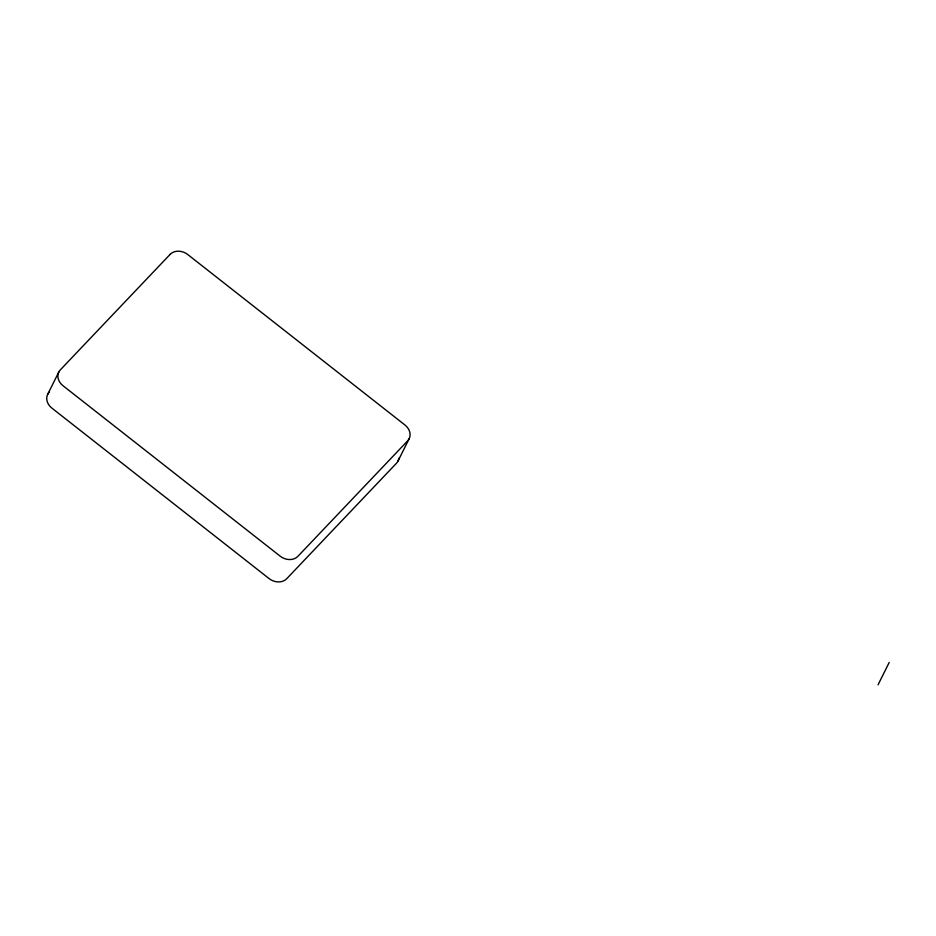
<?xml version="1.0" encoding="UTF-8"?>
<svg xmlns="http://www.w3.org/2000/svg" width="936" height="936" viewBox="0 0 936 936"><rect width="100%" height="100%" fill="white"/><g stroke="black" fill="none" stroke-linecap="round" stroke-linejoin="round"><path stroke-width="1.4" d="M47.584 394.547L58.734 372.189M398.081 460.921L409.231 438.551M878.05 684.813L889.2 662.454M49.175 392.242A13.069 10.705 26.5 0 0 51.878 408.108L269.077 578.577A13.069 10.705 26.5 0 0 286.744 578.694L396.49 463.226A13.069 10.705 26.5 0 0 398.876 458.219M170.083 254.416L60.325 369.872A13.069 10.705 26.5 0 0 63.028 385.737L280.227 556.206A13.069 10.705 26.5 0 0 297.894 556.335L407.64 440.868A13.069 10.705 26.5 0 0 404.949 425.002L187.75 254.534A13.069 10.705 26.5 0 0 170.083 254.416"/></g></svg>
